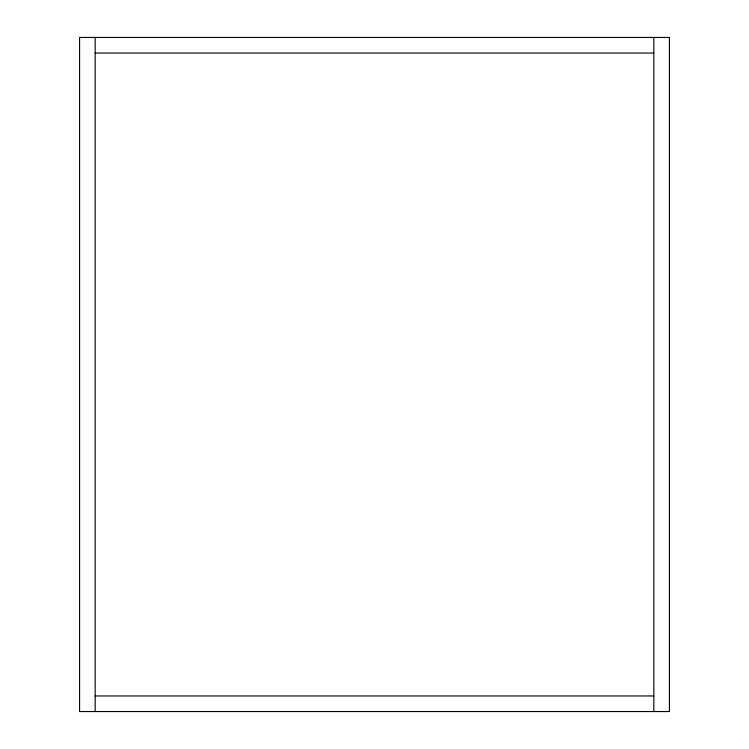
<?xml version="1.0" encoding="UTF-8"?>
<svg xmlns="http://www.w3.org/2000/svg" width="749" height="749" viewBox="0 0 749 749"><rect width="100%" height="100%" fill="white"/><g stroke="black" fill="none" stroke-linecap="round" stroke-linejoin="round"><path stroke-width="1.12" d="M95.17 53.039L653.83 53.039M95.17 695.961L653.83 695.961M653.83 37.45L653.83 711.55M95.17 37.45L95.17 711.55M669.419 37.45L79.581 37.45L79.581 711.55L669.419 711.55L669.419 37.45"/></g></svg>
